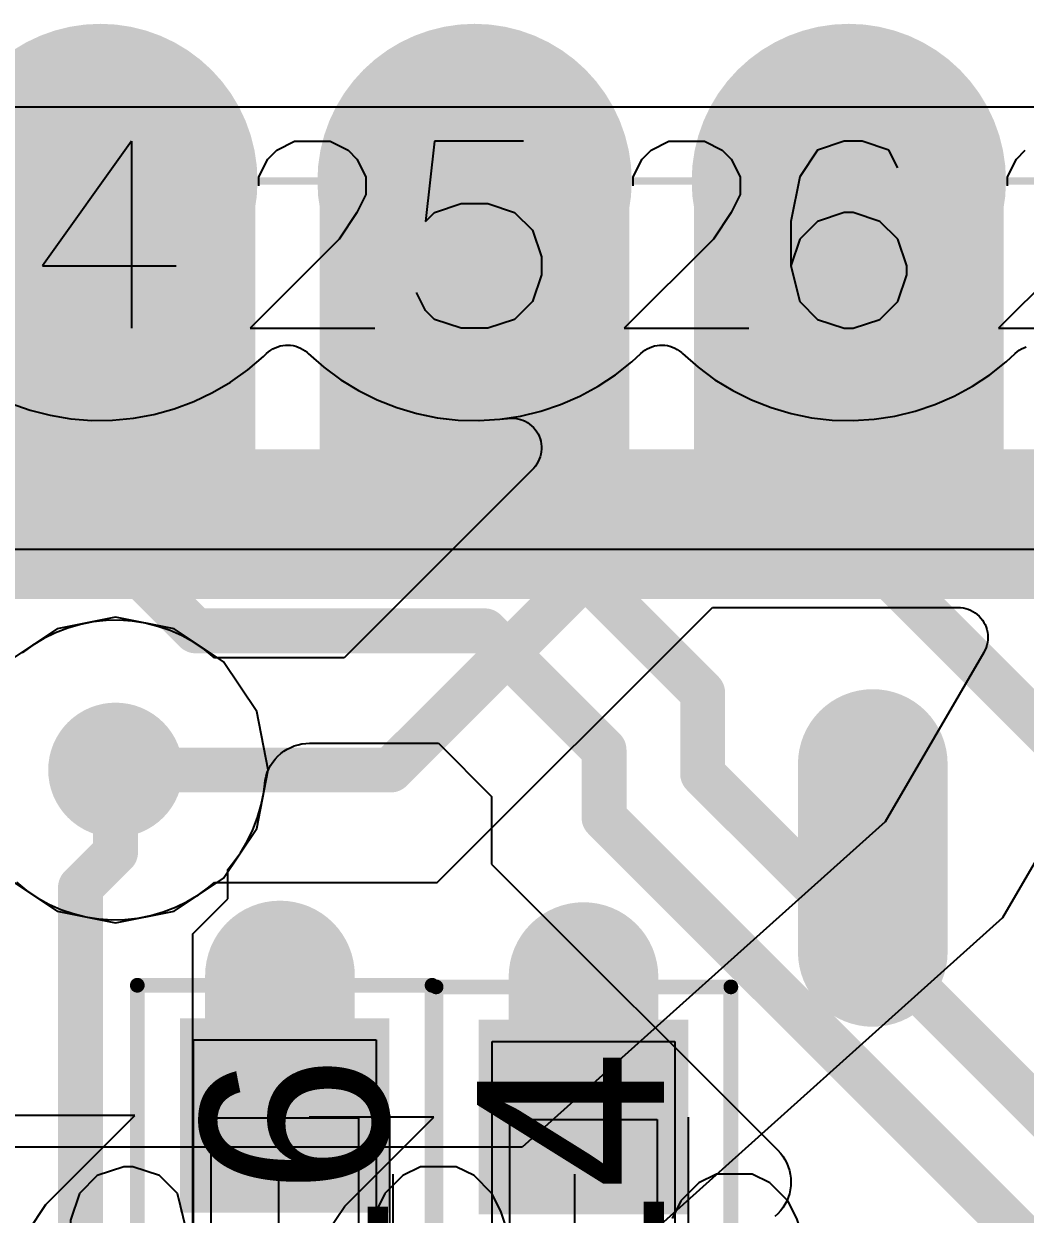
# Model space of a CAD drawing. Header units: millimetres. Extents: x 0 to 559, y 0 to 433.
# Drawn here: x 91.815 to 95.213, y 101.212 to 105.252 of the extents above; entities that cross this region are included whole.
import ezdxf

# ---------------------------------------------------------------- set-up
doc = ezdxf.new("R2010")
doc.units = ezdxf.units.MM
for name, color, linetype in [('BottomLayer', 5, 'Continuous'), ('BottomPaste', 16, 'Continuous'), ('BottomSolder', 6, 'Continuous'), ('KeepOutLayer', 6, 'Continuous'), ('Mechanical10', 56, 'Continuous'), ('Mechanical11', 56, 'Continuous'), ('Mechanical12', 56, 'Continuous'), ('Mechanical9', 56, 'Continuous'), ('MidLayer1', 16, 'Continuous'), ('MidLayer2', 76, 'Continuous'), ('MultiLayer', 9, 'Continuous'), ('TopLayer', 1, 'Continuous'), ('TopOverlay', 2, 'Continuous'), ('TopPaste', 8, 'Continuous'), ('TopSolder', 216, 'Continuous'), ('ViaHoleLayer', 16, 'Continuous')]:
    doc.layers.add(name, color=color, linetype=linetype)

# ---------------------------------------------------------------- blocks, each defined once
blk = doc.blocks.new('11X1MM_BOT_PAD_19_TO_29_SMD_101')
at = {"layer": 'BottomLayer'}
for points in [[(-3.31, 0.5), (-4.31, 0.5), (-3.31, -0.5), (-4.31, -0.5)], [(-2.04, 0.5), (-3.04, 0.5), (-2.04, -0.5), (-3.04, -0.5)], [(-0.77, 0.5), (-1.77, 0.5), (-0.77, -0.5), (-1.77, -0.5)]]:
    blk.add_solid(points, dxfattribs=at)
at = {"layer": 'BottomPaste'}
for points in [[(-3.31, 0.5), (-4.31, 0.5), (-3.31, -0.5), (-4.31, -0.5)], [(-2.04, 0.5), (-3.04, 0.5), (-2.04, -0.5), (-3.04, -0.5)], [(-0.77, 0.5), (-1.77, 0.5), (-0.77, -0.5), (-1.77, -0.5)]]:
    blk.add_solid(points, dxfattribs=at)
at = {"layer": 'BottomSolder'}
for points in [[(-3.2846, 0.5254), (-4.3354, 0.5254), (-3.2846, -0.5254), (-4.3354, -0.5254)], [(-2.0146, 0.5254), (-3.0654, 0.5254), (-2.0146, -0.5254), (-3.0654, -0.5254)], [(-0.7446, 0.5254), (-1.7954, 0.5254), (-0.7446, -0.5254), (-1.7954, -0.5254)]]:
    blk.add_solid(points, dxfattribs=at)
at = {"layer": 'Mechanical12'}
for p, q in [((7.1001, 0.7501), (-7.1001, 0.7501)), ((-7.1001, -0.7501), (7.1001, -0.7501))]:
    blk.add_line(p, q, dxfattribs=at)
at = {"layer": 'Mechanical9'}
for p, q in [((-4.318, 0), (-4.7412, 0)), ((-4.6203, -0.3023), (-4.318, 0)), ((-3.825, 0), (-3.9156, -0.0302)), ((-3.7947, 0), (-3.825, 0)), ((-3.704, -0.0302), (-3.7947, 0)), ((-3.048, 0), (-3.4712, 0)), ((-3.3503, -0.3023), (-3.048, 0)), ((-2.6759, -0.0302), (-2.5852, 0)), ((-2.5852, 0), (-2.4945, 0)), ((-2.4945, 0), (-2.4038, -0.0302)), ((-1.778, 0), (-2.2012, 0)), ((-2.0803, -0.3023), (-1.778, 0)), ((-1.3756, -0.6349), (-1.3756, 0)), ((-3.9156, -0.0302), (-3.9761, -0.0907)), ((-3.6436, -0.0907), (-3.704, -0.0302)), ((-2.7363, -0.0907), (-2.6759, -0.0302)), ((-2.4038, -0.0302), (-2.3736, -0.0605)), ((-2.3736, -0.0605), (-2.3433, -0.1209)), ((-3.9761, -0.0907), (-4.0063, -0.1814)), ((-3.6133, -0.2116), (-3.6436, -0.0907)), ((-2.7666, -0.1814), (-2.7363, -0.0907)), ((-4.0063, -0.1814), (-4.0063, -0.2116)), ((-2.7666, -0.2419), (-2.7666, -0.1814)), ((-4.0063, -0.2116), (-3.9761, -0.3023)), ((-3.6436, -0.3023), (-3.6133, -0.2116)), ((-3.6133, -0.3628), (-3.6133, -0.2116)), ((-2.7363, -0.3325), (-2.7666, -0.2419)), ((-1.0733, -0.2116), (-1.5268, -0.2116)), ((-1.3756, -0.6349), (-1.0733, -0.2116)), ((-3.9761, -0.3023), (-3.9156, -0.3628)), ((-3.704, -0.3628), (-3.6436, -0.3023)), ((-3.4108, -0.393), (-3.3503, -0.3023)), ((-2.1408, -0.393), (-2.0803, -0.3023)), ((-3.9156, -0.3628), (-3.825, -0.393)), ((-3.7947, -0.393), (-3.704, -0.3628)), ((-3.6436, -0.5139), (-3.6133, -0.3628)), ((-2.6759, -0.393), (-2.7363, -0.3325)), ((-2.4038, -0.6349), (-2.3736, -0.3628)), ((-2.3736, -0.3628), (-2.4038, -0.393)), ((-3.825, -0.393), (-3.7947, -0.393)), ((-3.441, -0.4535), (-3.4108, -0.393)), ((-2.5852, -0.4232), (-2.6759, -0.393)), ((-2.4038, -0.393), (-2.4945, -0.4232)), ((-2.171, -0.4535), (-2.1408, -0.393)), ((-2.4945, -0.4232), (-2.5852, -0.4232)), ((-4.3482, -0.4837), (-4.3482, -0.5139)), ((-3.441, -0.5139), (-3.441, -0.4535)), ((-3.0782, -0.4837), (-3.0782, -0.5139)), ((-2.171, -0.5139), (-2.171, -0.4535)), ((-1.8082, -0.4837), (-1.8082, -0.5139)), ((-4.3482, -0.5139), (-4.3785, -0.5744)), ((-3.704, -0.6046), (-3.6436, -0.5139)), ((-3.4108, -0.5744), (-3.441, -0.5139)), ((-3.0782, -0.5139), (-3.1085, -0.5744)), ((-2.1408, -0.5744), (-2.171, -0.5139)), ((-1.8082, -0.5139), (-1.8385, -0.5744)), ((-3.9761, -0.5442), (-3.9459, -0.6046)), ((-4.3785, -0.5744), (-4.4087, -0.6046)), ((-3.9459, -0.6046), (-3.8552, -0.6349)), ((-3.7947, -0.6349), (-3.704, -0.6046)), ((-3.3805, -0.6046), (-3.4108, -0.5744)), ((-3.3201, -0.6349), (-3.3805, -0.6046)), ((-3.1387, -0.6046), (-3.1992, -0.6349)), ((-3.1085, -0.5744), (-3.1387, -0.6046)), ((-2.1105, -0.6046), (-2.1408, -0.5744)), ((-2.0501, -0.6349), (-2.1105, -0.6046)), ((-1.8687, -0.6046), (-1.9292, -0.6349)), ((-1.8385, -0.5744), (-1.8687, -0.6046)), ((-3.8552, -0.6349), (-3.7947, -0.6349)), ((-3.1992, -0.6349), (-3.3201, -0.6349)), ((-2.7061, -0.6349), (-2.4038, -0.6349)), ((-1.9292, -0.6349), (-2.0501, -0.6349))]:
    blk.add_line(p, q, dxfattribs=at)
blk = doc.blocks.new('C_0402_114')
at = {"layer": 'Mechanical10', "const_width": 0.05}
for points in [[(-0.95, -0.5001), (-0.95, 0.5001)], [(0.95, 0.5001), (-0.95, 0.5001)], [(0.95, -0.5001), (0.95, 0.5001)], [(0.95, -0.5001), (-0.95, -0.5001)]]:
    blk.add_lwpolyline(points, dxfattribs=at)
at = {"layer": 'Mechanical10', "const_width": 0.025}
for points in [[(-0.9625, 0.5001, 1), (-0.9375, 0.5001, 1)], [(-0.9625, 0.5001, 1), (-0.9375, 0.5001, 1)], [(0.9375, 0.5001, 1), (0.9625, 0.5001, 1)], [(0.9375, 0.5001, 1), (0.9625, 0.5001, 1)], [(-0.9625, -0.5001, 1), (-0.9375, -0.5001, 1)], [(-0.9625, -0.5001, 1), (-0.9375, -0.5001, 1)], [(0.9375, -0.5001, 1), (0.9625, -0.5001, 1)], [(0.9375, -0.5001, 1), (0.9625, -0.5001, 1)]]:
    blk.add_lwpolyline(points, format="xyb", close=True, dxfattribs=at)
at = {"layer": 'Mechanical11'}
for p, q in [((-0.765, -0.3099), (-0.765, 0.3099)), ((-0.765, 0.3099), (-0.1151, 0.3099)), ((-0.1151, 0.3099), (0.1151, 0.3099)), ((0.1151, 0.3099), (0.765, 0.3099)), ((0.765, 0.3099), (0.765, -0.3099)), ((-0.765, -0.3099), (-0.765, -0.3099)), ((-0.1151, -0.3099), (-0.765, -0.3099)), ((0.1151, -0.3099), (-0.1151, -0.3099)), ((0.765, -0.3099), (0.1151, -0.3099))]:
    blk.add_line(p, q, dxfattribs=at)
at = {"layer": 'Mechanical12'}
for p, q in [((-0.5001, -0.2499), (-0.5001, 0.2499)), ((-0.5001, 0.2499), (0.5001, 0.2499)), ((0.5001, 0.2499), (0.5001, -0.2499)), ((-0.5001, -0.2499), (-0.5001, -0.2499)), ((0.5001, -0.2499), (-0.5001, -0.2499))]:
    blk.add_line(p, q, dxfattribs=at)
at = {"layer": 'Mechanical9'}
for p, q in [((0.0059, 0.508), (0.0362, 0.4475)), ((0.0362, 0.4475), (0.1269, 0.3568)), ((0.1269, 0.3568), (-0.508, 0.3568)), ((-0.2057, -0.8103), (-0.508, -0.508)), ((-0.508, -0.508), (-0.508, -0.9312)), ((-0.0243, -0.5382), (0.0059, -0.5382)), ((0.0059, -0.5382), (0.0664, -0.5685)), ((0.0664, -0.5685), (0.0966, -0.5987)), ((0.0966, -0.5987), (0.1269, -0.6592)), ((0.1269, -0.6592), (0.1269, -0.7801)), ((0.1269, -0.7801), (0.0966, -0.8405)), ((-0.115, -0.8708), (-0.2057, -0.8103)), ((0.0966, -0.8405), (0.0664, -0.8708)), ((-0.0545, -0.901), (-0.115, -0.8708)), ((0.0664, -0.8708), (0.0059, -0.901)), ((0.0059, -0.901), (-0.0545, -0.901))]:
    blk.add_line(p, q, dxfattribs=at)
at = {"layer": 'TopLayer'}
for points in [[(-0.2032, -0.3302), (-0.2032, 0.3302), (-0.8128, -0.3302), (-0.8128, 0.3302)], [(0.8128, -0.3302), (0.8128, 0.3302), (0.2032, -0.3302), (0.2032, 0.3302)]]:
    blk.add_solid(points, dxfattribs=at)
at = {"layer": 'TopOverlay'}
for p, q in [((-0.1831, 0.7333), (-0.2436, 0.7031)), ((-0.0924, 0.7635), (-0.1831, 0.7333)), ((0.0587, 0.7635), (-0.0924, 0.7635)), ((0.1494, 0.7333), (0.0587, 0.7635)), ((0.2099, 0.7031), (0.1494, 0.7333)), ((-0.2436, 0.7031), (-0.304, 0.6426)), ((0.2704, 0.6426), (0.2099, 0.7031)), ((-0.304, 0.6426), (-0.3343, 0.5821)), ((0.3006, 0.5821), (0.2704, 0.6426)), ((-0.3343, 0.5821), (-0.3343, 0.4612)), ((0.3006, 0.4612), (0.3006, 0.5821)), ((-0.3343, 0.4612), (-0.304, 0.4007)), ((0.2704, 0.4007), (0.3006, 0.4612)), ((-0.304, 0.4007), (-0.2436, 0.3403)), ((0.2099, 0.3403), (0.2704, 0.4007)), ((-0.2436, 0.3403), (-0.1831, 0.3101)), ((0.1494, 0.3101), (0.2099, 0.3403)), ((0.1797, 0.1317), (0.2099, 0.0712)), ((0.2099, 0.0712), (0.3006, -0.0195)), ((0.3006, -0.0195), (-0.3343, -0.0195)), ((-0.1226, -0.3339), (-0.2436, -0.3641)), ((0.0285, -0.3339), (-0.1226, -0.3339)), ((-0.0319, -0.3641), (-0.1226, -0.3339)), ((0.1797, -0.3641), (0.0285, -0.3339)), ((-0.2436, -0.3641), (-0.304, -0.4246)), ((0.0285, -0.4246), (-0.0319, -0.3641)), ((0.2704, -0.4246), (0.1797, -0.3641)), ((-0.304, -0.4246), (-0.3343, -0.5153)), ((0.0587, -0.5153), (0.0285, -0.4246)), ((0.3006, -0.5153), (0.2704, -0.4246)), ((-0.3343, -0.5153), (-0.3343, -0.5455)), ((0.0587, -0.5455), (0.0587, -0.5153)), ((0.3006, -0.5757), (0.3006, -0.5153)), ((-0.3343, -0.5455), (-0.304, -0.6362)), ((0.0285, -0.6362), (0.0587, -0.5455)), ((0.2704, -0.6664), (0.3006, -0.5757)), ((-0.304, -0.6362), (-0.2436, -0.6967)), ((-0.0319, -0.6967), (0.0285, -0.6362)), ((0.2099, -0.6967), (0.2704, -0.6664)), ((-0.2436, -0.6967), (-0.1529, -0.7269)), ((-0.1529, -0.7269), (-0.1226, -0.7269)), ((-0.1226, -0.7269), (-0.0319, -0.6967))]:
    blk.add_line(p, q, dxfattribs=at)
at = {"layer": 'TopPaste'}
for points in [[(-0.2032, -0.3302), (-0.2032, 0.3302), (-0.8128, -0.3302), (-0.8128, 0.3302)], [(0.8128, -0.3302), (0.8128, 0.3302), (0.2032, -0.3302), (0.2032, 0.3302)]]:
    blk.add_solid(points, dxfattribs=at)
at = {"layer": 'TopSolder'}
for points in [[(-0.1778, -0.3556), (-0.1778, 0.3556), (-0.8382, -0.3556), (-0.8382, 0.3556)], [(0.8382, -0.3556), (0.8382, 0.3556), (0.1778, -0.3556), (0.1778, 0.3556)]]:
    blk.add_solid(points, dxfattribs=at)
blk = doc.blocks.new('C_0402_123')
at = {"layer": 'Mechanical10', "const_width": 0.05}
for points in [[(-0.95, -0.5001), (-0.95, 0.5001)], [(0.95, 0.5001), (-0.95, 0.5001)], [(0.95, -0.5001), (0.95, 0.5001)], [(0.95, -0.5001), (-0.95, -0.5001)]]:
    blk.add_lwpolyline(points, dxfattribs=at)
at = {"layer": 'Mechanical10', "const_width": 0.025}
for points in [[(-0.9625, 0.5001, 1), (-0.9375, 0.5001, 1)], [(-0.9625, 0.5001, 1), (-0.9375, 0.5001, 1)], [(0.9375, 0.5001, 1), (0.9625, 0.5001, 1)], [(0.9375, 0.5001, 1), (0.9625, 0.5001, 1)], [(-0.9625, -0.5001, 1), (-0.9375, -0.5001, 1)], [(-0.9625, -0.5001, 1), (-0.9375, -0.5001, 1)], [(0.9375, -0.5001, 1), (0.9625, -0.5001, 1)], [(0.9375, -0.5001, 1), (0.9625, -0.5001, 1)]]:
    blk.add_lwpolyline(points, format="xyb", close=True, dxfattribs=at)
at = {"layer": 'Mechanical11'}
for p, q in [((-0.765, -0.3099), (-0.765, 0.3099)), ((-0.765, 0.3099), (-0.1151, 0.3099)), ((-0.1151, 0.3099), (0.1151, 0.3099)), ((0.1151, 0.3099), (0.765, 0.3099)), ((0.765, 0.3099), (0.765, -0.3099)), ((-0.765, -0.3099), (-0.765, -0.3099)), ((-0.1151, -0.3099), (-0.765, -0.3099)), ((0.1151, -0.3099), (-0.1151, -0.3099)), ((0.765, -0.3099), (0.1151, -0.3099))]:
    blk.add_line(p, q, dxfattribs=at)
at = {"layer": 'Mechanical12'}
for p, q in [((-0.5001, -0.2499), (-0.5001, 0.2499)), ((-0.5001, 0.2499), (0.5001, 0.2499)), ((0.5001, 0.2499), (0.5001, -0.2499)), ((-0.5001, -0.2499), (-0.5001, -0.2499)), ((0.5001, -0.2499), (-0.5001, -0.2499))]:
    blk.add_line(p, q, dxfattribs=at)
at = {"layer": 'Mechanical9'}
for p, q in [((0.0059, 0.508), (0.0362, 0.4475)), ((0.0362, 0.4475), (0.1269, 0.3568)), ((0.1269, 0.3568), (-0.508, 0.3568)), ((-0.2057, -0.8103), (-0.508, -0.508)), ((-0.508, -0.508), (-0.508, -0.9312)), ((-0.0243, -0.5382), (0.0059, -0.5382)), ((0.0059, -0.5382), (0.0664, -0.5685)), ((0.0664, -0.5685), (0.0966, -0.5987)), ((0.0966, -0.5987), (0.1269, -0.6592)), ((0.1269, -0.6592), (0.1269, -0.7801)), ((0.1269, -0.7801), (0.0966, -0.8405)), ((-0.115, -0.8708), (-0.2057, -0.8103)), ((0.0966, -0.8405), (0.0664, -0.8708)), ((-0.0545, -0.901), (-0.115, -0.8708)), ((0.0664, -0.8708), (0.0059, -0.901)), ((0.0059, -0.901), (-0.0545, -0.901))]:
    blk.add_line(p, q, dxfattribs=at)
at = {"layer": 'TopLayer'}
for points in [[(-0.2032, -0.3302), (-0.2032, 0.3302), (-0.8128, -0.3302), (-0.8128, 0.3302)], [(0.8128, -0.3302), (0.8128, 0.3302), (0.2032, -0.3302), (0.2032, 0.3302)]]:
    blk.add_solid(points, dxfattribs=at)
at = {"layer": 'TopOverlay'}
for p, q in [((-0.0729, 0.7539), (-0.1635, 0.7236)), ((0.0783, 0.7539), (-0.0729, 0.7539)), ((0.169, 0.7236), (0.0783, 0.7539)), ((-0.224, 0.6934), (-0.2845, 0.6329)), ((-0.1635, 0.7236), (-0.224, 0.6934)), ((0.2295, 0.6934), (0.169, 0.7236)), ((0.2899, 0.6329), (0.2295, 0.6934)), ((-0.2845, 0.6329), (-0.3147, 0.5725)), ((0.3202, 0.5725), (0.2899, 0.6329)), ((-0.3147, 0.5725), (-0.3147, 0.4516)), ((0.3202, 0.4516), (0.3202, 0.5725)), ((-0.3147, 0.4516), (-0.2845, 0.3911)), ((0.2899, 0.3911), (0.3202, 0.4516)), ((-0.2845, 0.3911), (-0.224, 0.3306)), ((0.2295, 0.3306), (0.2899, 0.3911)), ((-0.224, 0.3306), (-0.1635, 0.3004)), ((0.169, 0.3004), (0.2295, 0.3306)), ((0.1992, 0.122), (0.2295, 0.0616)), ((0.2295, 0.0616), (0.3202, -0.0291)), ((0.3202, -0.0291), (-0.3147, -0.0291)), ((0.3202, -0.6459), (-0.1031, -0.3435)), ((-0.1031, -0.3435), (-0.1031, -0.797)), ((0.3202, -0.6459), (-0.3147, -0.6459))]:
    blk.add_line(p, q, dxfattribs=at)
at = {"layer": 'TopPaste'}
for points in [[(-0.2032, -0.3302), (-0.2032, 0.3302), (-0.8128, -0.3302), (-0.8128, 0.3302)], [(0.8128, -0.3302), (0.8128, 0.3302), (0.2032, -0.3302), (0.2032, 0.3302)]]:
    blk.add_solid(points, dxfattribs=at)
at = {"layer": 'TopSolder'}
for points in [[(-0.1778, -0.3556), (-0.1778, 0.3556), (-0.8382, -0.3556), (-0.8382, 0.3556)], [(0.8382, -0.3556), (0.8382, 0.3556), (0.1778, -0.3556), (0.1778, 0.3556)]]:
    blk.add_solid(points, dxfattribs=at)

msp = doc.modelspace()

# ---------------------------------------------------------------- linework, layer by layer
at = {"layer": 'BottomLayer'}
for p, q in [((92.6978, 102.783), (92.7091, 102.7901)), ((92.7091, 102.7901), (92.7209, 102.7962)), ((92.7209, 102.7962), (92.7332, 102.8012)), ((92.7332, 102.8012), (92.7459, 102.8051)), ((92.7459, 102.8051), (92.7589, 102.8079)), ((92.7589, 102.8079), (92.7721, 102.8096)), ((92.7721, 102.8096), (92.7847, 102.8101)), ((92.7847, 102.8101), (93.2221, 102.8101)), ((93.2221, 102.8101), (93.4029, 102.6292)), ((92.6529, 102.7347), (92.6601, 102.7458)), ((92.6601, 102.7458), (92.6683, 102.7563)), ((92.6683, 102.7563), (92.6773, 102.7661)), ((92.6773, 102.7661), (92.6872, 102.775)), ((92.6872, 102.775), (92.6978, 102.783)), ((92.6375, 102.698), (92.6415, 102.7107)), ((92.6415, 102.7107), (92.6467, 102.7229)), ((92.6467, 102.7229), (92.6529, 102.7347)), ((92.6295, 102.6443), (92.6328, 102.6719)), ((92.6327, 102.6719), (92.6345, 102.6851)), ((92.6328, 102.6719), (92.6327, 102.6719)), ((92.6345, 102.6851), (92.6375, 102.698)), ((92.621, 102.6008), (92.6295, 102.6443)), ((93.4029, 102.6292), (93.4029, 102.3996)), ((92.6088, 102.5581), (92.621, 102.6008)), ((92.5929, 102.5167), (92.6088, 102.5581)), ((92.5735, 102.4768), (92.5929, 102.5167)), ((92.5506, 102.4388), (92.5735, 102.4768)), ((92.5246, 102.4029), (92.5506, 102.4388)), ((92.5078, 102.3821), (92.5246, 102.4029)), ((92.5078, 102.282), (92.5078, 102.3821)), ((93.4029, 102.3996), (94.374, 101.4286)), ((92.3889, 102.1631), (92.5078, 102.282)), ((92.3889, 100.2802), (92.3889, 102.1631)), ((94.374, 101.4286), (94.374, 101.4286)), ((94.374, 101.4286), (94.383, 101.4188)), ((94.383, 101.4188), (94.3911, 101.4083)), ((94.3911, 101.4083), (94.3982, 101.3971)), ((94.3982, 101.3971), (94.4044, 101.3853)), ((94.4044, 101.3853), (94.4095, 101.373)), ((94.4095, 101.373), (94.4135, 101.3603)), ((94.4135, 101.3603), (94.4163, 101.3473)), ((94.4163, 101.3473), (94.4181, 101.3341)), ((94.4181, 101.3341), (94.4187, 101.3209)), ((94.4163, 101.2944), (94.4135, 101.2814)), ((94.4181, 101.3076), (94.4163, 101.2944)), ((94.4187, 101.3209), (94.4181, 101.3076)), ((94.4044, 101.2564), (94.3982, 101.2447)), ((94.4095, 101.2687), (94.4044, 101.2564)), ((94.4135, 101.2814), (94.4095, 101.2687)), ((94.374, 101.2131), (94.3642, 101.2041)), ((94.383, 101.2229), (94.374, 101.2131)), ((94.3911, 101.2334), (94.383, 101.2229)), ((94.3982, 101.2447), (94.3911, 101.2334))]:
    msp.add_line(p, q, dxfattribs=at)
for points, const_width in [([(91.821, 104.7186, 1), (92.329, 104.7186, 1)], 0.508), ([(93.091, 104.7186, 1), (93.599, 104.7186, 1)], 0.508), ([(94.361, 104.7186, 1), (94.869, 104.7186, 1)], 0.508), ([(92.0369, 104.7186, 1), (92.1131, 104.7186, 1)], 0.0762), ([(92.0369, 104.2187, 1), (92.1131, 104.2187, 1)], 0.0762), ([(92.0369, 104.2187, 1), (92.1131, 104.2187, 1)], 0.0762), ([(93.3069, 104.2187, 1), (93.3831, 104.2187, 1)], 0.0762), ([(93.3069, 104.2106, 1), (93.3831, 104.2106, 1)], 0.0762), ([(93.3069, 104.2106, 1), (93.3831, 104.2106, 1)], 0.0762), ([(94.5769, 104.2187, 1), (94.6531, 104.2187, 1)], 0.0762), ([(93.5553, 103.9622, 1), (93.6315, 103.9622, 1)], 0.0762), ([(93.5553, 103.9622, 1), (93.6315, 103.9622, 1)], 0.0762), ([(92.0369, 103.5154, 1), (92.1131, 103.5154, 1)], 0.0762), ([(92.0369, 103.5154, 1), (92.1131, 103.5154, 1)], 0.0762), ([(94.5769, 103.5154, 1), (94.6531, 103.5154, 1)], 0.0762), ([(94.5769, 103.5154, 1), (94.6531, 103.5154, 1)], 0.0762), ([(93.5553, 103.5073, 1), (93.6315, 103.5073, 1)], 0.0762), ([(93.5553, 103.5073, 1), (93.6315, 103.5073, 1)], 0.0762), ([(92.3607, 103.1916, 1), (92.4369, 103.1916, 1)], 0.0762), ([(92.3607, 103.1916, 1), (92.4369, 103.1916, 1)], 0.0762), ([(93.342, 103.1916, 1), (93.4182, 103.1916, 1)], 0.0762), ([(93.342, 103.1916, 1), (93.4182, 103.1916, 1)], 0.0762), ([(94.0808, 102.9818, 1), (94.157, 102.9818, 1)], 0.0762), ([(94.0808, 102.9818, 1), (94.157, 102.9818, 1)], 0.0762), ([(92.025, 102.7194, 1), (92.2282, 102.7194, 1)], 0.2032), ([(94.5947, 102.7397, 1), (94.7979, 102.7397, 1)], 0.2032), ([(93.7463, 102.7872, 1), (93.8225, 102.7872, 1)], 0.0762), ([(93.7463, 102.7872, 1), (93.8225, 102.7872, 1)], 0.0762), ([(92.0885, 102.7194, 1), (92.1647, 102.7194, 1)], 0.0762), ([(94.0808, 102.7062, 1), (94.157, 102.7062, 1)], 0.0762), ([(94.0808, 102.7062, 1), (94.157, 102.7062, 1)], 0.0762), ([(93.7463, 102.5576, 1), (93.8225, 102.5576, 1)], 0.0762), ([(93.7463, 102.5576, 1), (93.8225, 102.5576, 1)], 0.0762), ([(92.0885, 102.44, 1), (92.1647, 102.44, 1)], 0.0762), ([(92.0885, 102.44, 1), (92.1647, 102.44, 1)], 0.0762), ([(91.9696, 102.3211, 1), (92.0458, 102.3211, 1)], 0.0762), ([(91.9696, 102.3211, 1), (92.0458, 102.3211, 1)], 0.0762), ([(92.583, 102.0219, 1), (92.7862, 102.0219, 1)], 0.2032), ([(93.613, 102.0166, 1), (93.8162, 102.0166, 1)], 0.2032)]:
    msp.add_lwpolyline(points, format="xyb", close=True, dxfattribs=dict(at, const_width=const_width))
at = {"layer": 'BottomLayer', "const_width": 0.1524}
for points in [[(92.075, 104.2187), (92.075, 104.7186)], [(92.075, 103.5154), (92.075, 104.2187)], [(93.345, 104.2106), (93.345, 104.2187)], [(93.345, 104.2106), (93.5934, 103.9622)], [(94.615, 103.5154), (94.615, 104.2187)], [(93.5934, 103.5073), (93.5934, 103.9622)], [(92.075, 103.5154), (92.3988, 103.1916)], [(94.615, 103.5154), (95.298, 102.8324)], [(93.5934, 103.5073), (94.1189, 102.9818)], [(92.3988, 103.1916), (93.3801, 103.1916)], [(93.3801, 103.1916), (93.7844, 102.7872)], [(94.1189, 102.7062), (94.1189, 102.9818)], [(93.7844, 102.5576), (93.7844, 102.7872)], [(92.1266, 102.44), (92.1266, 102.7194)], [(94.1189, 102.7062), (95.6056, 101.2195)], [(93.7844, 102.5576), (95.3008, 101.0412)], [(92.0077, 102.3211), (92.1266, 102.44)], [(92.0077, 99.9439), (92.0077, 102.3211)]]:
    msp.add_lwpolyline(points, dxfattribs=at)
at = {"layer": 'BottomSolder'}
for points, const_width in [([(91.8083, 104.7186, 1), (92.3417, 104.7186, 1)], 0.5334), ([(93.0783, 104.7186, 1), (93.6117, 104.7186, 1)], 0.5334), ([(94.3483, 104.7186, 1), (94.8817, 104.7186, 1)], 0.5334), ([(92.0123, 102.7194, 1), (92.2409, 102.7194, 1)], 0.2286), ([(94.582, 102.7397, 1), (94.8106, 102.7397, 1)], 0.2286), ([(92.5703, 102.0219, 1), (92.7989, 102.0219, 1)], 0.2286), ([(93.6003, 102.0166, 1), (93.8289, 102.0166, 1)], 0.2286)]:
    msp.add_lwpolyline(points, format="xyb", close=True, dxfattribs=dict(at, const_width=const_width))
at = {"layer": 'KeepOutLayer', "const_width": 0.0254}
msp.add_lwpolyline([(76.821, 104.7186), (99.2604, 104.7186)], dxfattribs=at)
at = {"layer": 'MidLayer1'}
for p, q in [((92.6769, 104.1561), (92.6854, 104.1586)), ((92.6854, 104.1586), (92.6941, 104.1603)), ((92.6941, 104.1603), (92.7029, 104.1613)), ((92.7029, 104.1613), (92.7118, 104.1616)), ((92.7118, 104.1616), (92.7206, 104.161)), ((92.7206, 104.161), (92.7294, 104.1597)), ((92.7294, 104.1597), (92.738, 104.1576)), ((92.738, 104.1576), (92.7464, 104.1548)), ((93.9469, 104.1561), (93.9554, 104.1586)), ((93.9554, 104.1586), (93.9641, 104.1603)), ((93.9641, 104.1603), (93.9729, 104.1613)), ((93.9729, 104.1613), (93.9818, 104.1616)), ((93.9818, 104.1616), (93.9906, 104.161)), ((93.9906, 104.161), (93.9994, 104.1597)), ((93.9994, 104.1597), (94.008, 104.1576)), ((94.008, 104.1576), (94.0164, 104.1548)), ((92.575, 104.0771), (92.629, 104.1232)), ((92.629, 104.1232), (92.6394, 104.1331)), ((92.6394, 104.1331), (92.6461, 104.139)), ((92.6394, 104.1331), (92.6394, 104.1331)), ((92.6461, 104.139), (92.6532, 104.1442)), ((92.6532, 104.1442), (92.6608, 104.1489)), ((92.6608, 104.1489), (92.6687, 104.1528)), ((92.6687, 104.1528), (92.6769, 104.1561)), ((92.7464, 104.1548), (92.7546, 104.1513)), ((92.7546, 104.1513), (92.7623, 104.1471)), ((92.7623, 104.1471), (92.7697, 104.1422)), ((92.7697, 104.1422), (92.7767, 104.1367)), ((92.7767, 104.1367), (92.7806, 104.1331)), ((92.7806, 104.1331), (92.7805, 104.1331)), ((92.7805, 104.1331), (92.8337, 104.0861)), ((93.8791, 104.1053), (93.9094, 104.1331)), ((93.9094, 104.1331), (93.9161, 104.139)), ((93.9094, 104.1331), (93.9094, 104.1331)), ((93.9161, 104.139), (93.9232, 104.1442)), ((93.9232, 104.1442), (93.9308, 104.1489)), ((93.9308, 104.1489), (93.9387, 104.1528)), ((93.9387, 104.1528), (93.9469, 104.1561)), ((94.0164, 104.1548), (94.0246, 104.1513)), ((94.0246, 104.1513), (94.0323, 104.1471)), ((94.0323, 104.1471), (94.0397, 104.1422)), ((94.0397, 104.1422), (94.0467, 104.1367)), ((94.0467, 104.1367), (94.0506, 104.1331)), ((94.0506, 104.1331), (94.0505, 104.1331)), ((94.0505, 104.1331), (94.1037, 104.0861)), ((95.1491, 104.1053), (95.1794, 104.1331)), ((95.1794, 104.1331), (95.1861, 104.139)), ((95.1794, 104.1331), (95.1794, 104.1331)), ((95.1861, 104.139), (95.1932, 104.1442)), ((95.1932, 104.1442), (95.2008, 104.1489)), ((95.2008, 104.1489), (95.2087, 104.1528)), ((95.2087, 104.1528), (95.2169, 104.1561)), ((92.5172, 104.036), (92.575, 104.0771)), ((92.8337, 104.0861), (92.8908, 104.0439)), ((93.8236, 104.0611), (93.8791, 104.1053)), ((94.1037, 104.0861), (94.1608, 104.0439)), ((95.0936, 104.0611), (95.1491, 104.1053)), ((92.456, 104.0001), (92.5172, 104.036)), ((92.8908, 104.0439), (92.9513, 104.0069)), ((93.7645, 104.0218), (93.8236, 104.0611)), ((94.1608, 104.0439), (94.2213, 104.0069)), ((95.0345, 104.0218), (95.0936, 104.0611)), ((92.3919, 103.9696), (92.456, 104.0001)), ((92.9513, 104.0069), (93.0149, 103.9753)), ((93.7022, 103.9879), (93.7645, 104.0218)), ((94.2213, 104.0069), (94.2849, 103.9753)), ((94.9722, 103.9879), (95.0345, 104.0218)), ((91.7695, 103.9649), (91.8363, 103.9411)), ((92.3254, 103.9448), (92.3919, 103.9696)), ((93.0149, 103.9753), (93.0809, 103.9494)), ((93.5699, 103.937), (93.6371, 103.9596)), ((93.6371, 103.9596), (93.7022, 103.9879)), ((94.2849, 103.9753), (94.3509, 103.9494)), ((94.8399, 103.937), (94.9071, 103.9596)), ((94.9071, 103.9596), (94.9722, 103.9879)), ((91.8363, 103.9411), (91.905, 103.9233)), ((91.905, 103.9233), (91.9749, 103.9115)), ((92.1873, 103.9131), (92.257, 103.9259)), ((92.257, 103.9259), (92.3254, 103.9448)), ((93.0809, 103.9494), (93.1489, 103.9293)), ((93.1489, 103.9293), (93.2185, 103.9152)), ((93.2185, 103.9152), (93.289, 103.9072)), ((93.4307, 103.9098), (93.5009, 103.9204)), ((93.5009, 103.9204), (93.5699, 103.937)), ((94.3509, 103.9494), (94.4189, 103.9293)), ((94.4189, 103.9293), (94.4885, 103.9152)), ((94.4885, 103.9152), (94.559, 103.9072)), ((94.7007, 103.9098), (94.7709, 103.9204)), ((94.7709, 103.9204), (94.8399, 103.937)), ((91.9749, 103.9115), (92.0457, 103.9058)), ((92.0457, 103.9058), (92.1166, 103.9064)), ((92.1166, 103.9064), (92.1873, 103.9131)), ((93.289, 103.9072), (93.3599, 103.9054)), ((93.3599, 103.9054), (93.4307, 103.9098)), ((94.559, 103.9072), (94.6299, 103.9054)), ((94.6299, 103.9054), (94.7007, 103.9098)), ((92.1266, 103.2378), (91.9282, 103.1984)), ((92.1266, 103.2378), (91.9282, 103.1984)), ((92.325, 103.1984), (92.1266, 103.2378)), ((92.325, 103.1984), (92.1266, 103.2378)), ((91.9282, 103.1984), (91.7599, 103.086)), ((91.9282, 103.1984), (91.7599, 103.086)), ((92.4932, 103.086), (92.325, 103.1984)), ((92.4932, 103.086), (92.325, 103.1984)), ((92.6056, 102.9178), (92.4932, 103.086)), ((92.6056, 102.9178), (92.4932, 103.086)), ((92.645, 102.7194), (92.6056, 102.9178)), ((92.645, 102.7194), (92.6056, 102.9178)), ((92.6056, 102.521), (92.645, 102.7194)), ((92.6056, 102.521), (92.645, 102.7194)), ((92.645, 102.7194), (92.645, 102.7194)), ((92.4932, 102.3528), (92.6056, 102.521)), ((92.4932, 102.3528), (92.6056, 102.521)), ((91.7599, 102.3528), (91.9282, 102.2404)), ((91.7599, 102.3528), (91.9282, 102.2404)), ((92.325, 102.2404), (92.4932, 102.3528)), ((92.325, 102.2404), (92.4932, 102.3528)), ((91.9282, 102.2404), (92.1266, 102.2009)), ((91.9282, 102.2404), (92.1266, 102.2009)), ((92.1266, 102.2009), (92.325, 102.2404)), ((92.1266, 102.2009), (92.325, 102.2404))]:
    msp.add_line(p, q, dxfattribs=at)
for points, const_width in [([(91.821, 104.7186, 1), (92.329, 104.7186, 1)], 0.508), ([(93.091, 104.7186, 1), (93.599, 104.7186, 1)], 0.508), ([(94.361, 104.7186, 1), (94.869, 104.7186, 1)], 0.508), ([(92.025, 102.7194, 1), (92.2282, 102.7194, 1)], 0.2032), ([(94.5947, 102.7397, 1), (94.7979, 102.7397, 1)], 0.2032), ([(92.583, 102.0219, 1), (92.7862, 102.0219, 1)], 0.2032), ([(93.613, 102.0166, 1), (93.8162, 102.0166, 1)], 0.2032)]:
    msp.add_lwpolyline(points, format="xyb", close=True, dxfattribs=dict(at, const_width=const_width))
at = {"layer": 'MidLayer2'}
for p, q in [((92.6769, 104.1561), (92.6854, 104.1586)), ((92.6854, 104.1586), (92.6941, 104.1603)), ((92.6941, 104.1603), (92.7029, 104.1613)), ((92.7029, 104.1613), (92.7118, 104.1616)), ((92.7118, 104.1616), (92.7206, 104.161)), ((92.7206, 104.161), (92.7294, 104.1597)), ((92.7294, 104.1597), (92.738, 104.1576)), ((92.738, 104.1576), (92.7464, 104.1548)), ((92.575, 104.0771), (92.629, 104.1232)), ((92.629, 104.1232), (92.6394, 104.1331)), ((92.6394, 104.1331), (92.6461, 104.139)), ((92.6394, 104.1331), (92.6394, 104.1331)), ((92.6461, 104.139), (92.6532, 104.1442)), ((92.6532, 104.1442), (92.6608, 104.1489)), ((92.6608, 104.1489), (92.6687, 104.1528)), ((92.6687, 104.1528), (92.6769, 104.1561)), ((92.7464, 104.1548), (92.7546, 104.1513)), ((92.7546, 104.1513), (92.7623, 104.1471)), ((92.7623, 104.1471), (92.7697, 104.1422)), ((92.7697, 104.1422), (92.7767, 104.1367)), ((92.7767, 104.1367), (92.7806, 104.1331)), ((92.7806, 104.1331), (92.7807, 104.1332)), ((92.7807, 104.1332), (92.8338, 104.0862)), ((92.5172, 104.036), (92.575, 104.0771)), ((92.8338, 104.0862), (92.8909, 104.0441)), ((92.456, 104.0001), (92.5172, 104.036)), ((92.8909, 104.0441), (92.9514, 104.007)), ((92.3919, 103.9696), (92.456, 104.0001)), ((92.9514, 104.007), (93.0149, 103.9754)), ((91.7695, 103.9649), (91.8363, 103.9411)), ((92.3254, 103.9448), (92.3919, 103.9696)), ((93.0149, 103.9754), (93.081, 103.9494)), ((91.8363, 103.9411), (91.905, 103.9233)), ((91.905, 103.9233), (91.9749, 103.9115)), ((92.1873, 103.9131), (92.257, 103.9259)), ((92.257, 103.9259), (92.3254, 103.9448)), ((93.081, 103.9494), (93.149, 103.9293)), ((93.149, 103.9293), (93.2186, 103.9152)), ((93.2186, 103.9152), (93.2891, 103.9072)), ((91.9749, 103.9115), (92.0457, 103.9058)), ((92.0457, 103.9058), (92.1166, 103.9064)), ((92.1166, 103.9064), (92.1873, 103.9131)), ((93.2891, 103.9072), (93.36, 103.9054)), ((93.36, 103.9054), (93.4308, 103.9098)), ((93.4308, 103.9098), (93.4565, 103.9129)), ((93.4565, 103.913), (93.4653, 103.9138)), ((93.4565, 103.9129), (93.4565, 103.913)), ((93.4653, 103.9138), (93.4742, 103.9139)), ((93.4742, 103.9139), (93.483, 103.9132)), ((93.483, 103.9132), (93.4918, 103.9117)), ((93.4918, 103.9117), (93.5003, 103.9095)), ((93.5003, 103.9095), (93.5087, 103.9065)), ((93.5087, 103.9065), (93.5167, 103.9028)), ((93.5167, 103.9028), (93.5245, 103.8984)), ((93.5245, 103.8984), (93.5318, 103.8934)), ((93.5318, 103.8934), (93.5386, 103.8877)), ((93.5386, 103.8877), (93.5449, 103.8815)), ((93.5449, 103.8815), (93.5506, 103.8748)), ((93.5506, 103.8748), (93.5558, 103.8675)), ((93.5558, 103.8675), (93.5603, 103.8599)), ((93.5603, 103.8599), (93.5641, 103.8519)), ((93.5641, 103.8519), (93.5672, 103.8436)), ((93.5672, 103.8436), (93.5695, 103.835)), ((93.5695, 103.835), (93.5711, 103.8263)), ((93.5713, 103.7998), (93.5698, 103.7911)), ((93.5711, 103.8263), (93.5719, 103.8175)), ((93.572, 103.8086), (93.5713, 103.7998)), ((93.5719, 103.8175), (93.572, 103.8086)), ((93.5566, 103.7584), (93.5515, 103.7511)), ((93.5609, 103.7661), (93.5566, 103.7584)), ((93.5646, 103.7741), (93.5609, 103.7661)), ((93.5676, 103.7825), (93.5646, 103.7741)), ((93.5698, 103.7911), (93.5676, 103.7825)), ((93.5424, 103.7405), (92.9025, 103.1006)), ((93.5459, 103.7442), (93.5424, 103.7405)), ((93.5515, 103.7511), (93.5459, 103.7442)), ((93.2185, 102.3381), (94.152, 103.2713)), ((94.152, 103.2713), (94.9853, 103.2713)), ((94.9853, 103.2713), (94.9942, 103.2709)), ((94.9942, 103.2709), (95.003, 103.2698)), ((95.003, 103.2698), (95.0116, 103.2679)), ((95.0116, 103.2679), (95.0201, 103.2652)), ((95.0201, 103.2652), (95.0283, 103.2618)), ((95.0283, 103.2618), (95.0361, 103.2577)), ((95.0361, 103.2577), (95.0436, 103.2529)), ((95.0436, 103.2529), (95.0506, 103.2476)), ((95.0506, 103.2476), (95.0572, 103.2416)), ((95.0572, 103.2416), (95.0632, 103.235)), ((95.0632, 103.235), (95.0686, 103.228)), ((95.0686, 103.228), (95.0733, 103.2205)), ((91.9646, 103.2011), (91.9232, 103.1852)), ((92.0072, 103.2134), (91.9646, 103.2011)), ((92.0507, 103.2219), (92.0072, 103.2134)), ((92.0948, 103.2266), (92.0507, 103.2219)), ((92.1391, 103.2275), (92.0948, 103.2266)), ((92.1833, 103.2244), (92.1391, 103.2275)), ((92.2272, 103.2176), (92.1833, 103.2244)), ((92.2702, 103.2069), (92.2272, 103.2176)), ((92.3121, 103.1925), (92.2702, 103.2069)), ((92.3527, 103.1746), (92.3121, 103.1925)), ((95.0733, 103.2205), (95.0774, 103.2127)), ((95.0774, 103.2127), (95.0808, 103.2045)), ((95.0808, 103.2045), (95.0835, 103.196)), ((95.0835, 103.196), (95.0854, 103.1874)), ((95.0854, 103.1874), (95.0865, 103.1786)), ((91.8834, 103.1657), (91.8454, 103.1428)), ((91.9232, 103.1852), (91.8834, 103.1657)), ((92.3915, 103.1531), (92.3527, 103.1746)), ((92.4283, 103.1284), (92.3915, 103.1531)), ((95.0854, 103.1521), (95.0835, 103.1434)), ((95.0865, 103.1609), (95.0854, 103.1521)), ((95.0865, 103.1786), (95.0869, 103.1697)), ((95.0869, 103.1697), (95.0865, 103.1609)), ((91.8454, 103.1428), (91.8096, 103.1167)), ((92.4628, 103.1005), (92.4283, 103.1284)), ((95.073, 103.1187), (94.7384, 102.5434)), ((95.0733, 103.1189), (95.073, 103.1187)), ((95.0774, 103.1268), (95.0733, 103.1189)), ((95.0808, 103.135), (95.0774, 103.1268)), ((95.0835, 103.1434), (95.0808, 103.135)), ((92.4629, 103.1006), (92.4628, 103.1005)), ((92.9025, 103.1006), (92.4629, 103.1006)), ((95.1375, 102.2185), (95.4441, 102.7455)), ((94.7384, 102.5434), (93.5068, 101.439)), ((91.7903, 102.3382), (91.8248, 102.3104)), ((91.8248, 102.3104), (91.8616, 102.2856)), ((92.4077, 102.296), (92.4435, 102.3221)), ((92.4435, 102.3221), (92.4629, 102.3381)), ((92.4629, 102.3381), (93.2185, 102.3381)), ((91.8616, 102.2856), (91.9005, 102.2642)), ((91.9005, 102.2642), (91.941, 102.2462)), ((92.3299, 102.2536), (92.3697, 102.2731)), ((92.3697, 102.2731), (92.4077, 102.296)), ((91.941, 102.2462), (91.9829, 102.2318)), ((91.9829, 102.2318), (92.026, 102.2212)), ((92.026, 102.2212), (92.0698, 102.2143)), ((92.2024, 102.2168), (92.2459, 102.2253)), ((92.2459, 102.2253), (92.2886, 102.2376)), ((92.2886, 102.2376), (92.3299, 102.2536)), ((93.7014, 100.9305), (95.1375, 102.2185)), ((92.0698, 102.2143), (92.114, 102.2113)), ((92.114, 102.2113), (92.1583, 102.2121)), ((92.1583, 102.2121), (92.2024, 102.2168)), ((93.5068, 101.439), (88.8873, 101.441))]:
    msp.add_line(p, q, dxfattribs=at)
for points, const_width in [([(91.821, 104.7186, 1), (92.329, 104.7186, 1)], 0.508), ([(93.091, 104.7186, 1), (93.599, 104.7186, 1)], 0.508), ([(94.361, 104.7186, 1), (94.869, 104.7186, 1)], 0.508), ([(93.9559, 103.6528, 1), (94.0321, 103.6528, 1)], 0.0762), ([(93.9559, 103.6528, 1), (94.0321, 103.6528, 1)], 0.0762), ([(92.025, 102.7194, 1), (92.2282, 102.7194, 1)], 0.2032), ([(94.5947, 102.7397, 1), (94.7979, 102.7397, 1)], 0.2032), ([(92.0885, 102.7194, 1), (92.1647, 102.7194, 1)], 0.0762), ([(93.0224, 102.7194, 1), (93.0986, 102.7194, 1)], 0.0762), ([(93.0224, 102.7194, 1), (93.0986, 102.7194, 1)], 0.0762), ([(92.583, 102.0219, 1), (92.7862, 102.0219, 1)], 0.2032), ([(93.613, 102.0166, 1), (93.8162, 102.0166, 1)], 0.2032)]:
    msp.add_lwpolyline(points, format="xyb", close=True, dxfattribs=dict(at, const_width=const_width))
at = {"layer": 'MidLayer2', "const_width": 0.1524}
for points in [[(93.0605, 102.7194), (93.994, 103.6528)], [(93.994, 103.6528), (95.4034, 103.6528)], [(92.1266, 102.7194), (93.0605, 102.7194)]]:
    msp.add_lwpolyline(points, dxfattribs=at)
at = {"layer": 'MultiLayer'}
for points, const_width in [([(91.821, 104.7186, 1), (92.329, 104.7186, 1)], 0.508), ([(93.091, 104.7186, 1), (93.599, 104.7186, 1)], 0.508), ([(94.361, 104.7186, 1), (94.869, 104.7186, 1)], 0.508), ([(92.025, 102.7194, 1), (92.2282, 102.7194, 1)], 0.2032), ([(94.5947, 102.7397, 1), (94.7979, 102.7397, 1)], 0.2032), ([(92.583, 102.0219, 1), (92.7862, 102.0219, 1)], 0.2032), ([(93.613, 102.0166, 1), (93.8162, 102.0166, 1)], 0.2032)]:
    msp.add_lwpolyline(points, format="xyb", close=True, dxfattribs=dict(at, const_width=const_width))
at = {"layer": 'TopLayer'}
for points, const_width in [([(91.821, 104.7186, 1), (92.329, 104.7186, 1)], 0.508), ([(93.091, 104.7186, 1), (93.599, 104.7186, 1)], 0.508), ([(94.361, 104.7186, 1), (94.869, 104.7186, 1)], 0.508), ([(94.5693, 102.7397, 1), (94.8233, 102.7397, 1)], 0.254), ([(92.025, 102.7194, 1), (92.2282, 102.7194, 1)], 0.2032), ([(94.5947, 102.7397, 1), (94.7979, 102.7397, 1)], 0.2032), ([(94.5693, 102.1019, 1), (94.8233, 102.1019, 1)], 0.254), ([(92.5576, 102.0219, 1), (92.8116, 102.0219, 1)], 0.254), ([(93.5876, 102.0166, 1), (93.8416, 102.0166, 1)], 0.254), ([(92.583, 102.0219, 1), (92.7862, 102.0219, 1)], 0.2032), ([(93.613, 102.0166, 1), (93.8162, 102.0166, 1)], 0.2032), ([(94.6582, 102.1019, 1), (94.7344, 102.1019, 1)], 0.0762), ([(94.6688, 102.1019, 1), (94.745, 102.1019, 1)], 0.0762), ([(93.5876, 101.836, 1), (93.8416, 101.836, 1)], 0.254), ([(93.5876, 101.836, 1), (93.8416, 101.836, 1)], 0.254), ([(93.6511, 101.836, 1), (93.7781, 101.836, 1)], 0.127), ([(93.5876, 101.5413, 1), (93.8416, 101.5413, 1)], 0.254), ([(93.5876, 101.5413, 1), (93.8416, 101.5413, 1)], 0.254), ([(92.5576, 101.5048, 1), (92.8116, 101.5048, 1)], 0.254), ([(92.5576, 101.5048, 1), (92.8116, 101.5048, 1)], 0.254), ([(92.5736, 101.4887, 1), (92.8276, 101.4887, 1)], 0.254), ([(93.4593, 101.6442, 1), (93.5863, 101.6442, 1)], 0.127), ([(93.5876, 101.4834, 1), (93.8416, 101.4834, 1)], 0.254), ([(92.6625, 101.5467, 1), (92.7387, 101.5467, 1)], 0.0762), ([(92.6625, 101.4887, 1), (92.7387, 101.4887, 1)], 0.0762)]:
    msp.add_lwpolyline(points, format="xyb", close=True, dxfattribs=dict(at, const_width=const_width))
for points, const_width in [([(83.3158, 103.5538), (98.0986, 103.5538)], 0.508), ([(94.6963, 102.1019), (94.6963, 102.7397)], 0.508), ([(92.6846, 101.5048), (92.6846, 102.0219)], 0.508), ([(93.7146, 101.836), (93.7146, 102.0166)], 0.508), ([(94.6963, 102.1019), (94.7069, 102.1019)], 0.1524), ([(93.7146, 101.5413), (93.7146, 101.836)], 0.508), ([(93.5228, 101.6442), (93.7146, 101.836)], 0.254), ([(93.7146, 101.4834), (93.7146, 101.5413)], 0.508), ([(92.6846, 101.5048), (92.7006, 101.4887)], 0.508), ([(92.7006, 101.4887), (92.7006, 101.5467)], 0.1524)]:
    msp.add_lwpolyline(points, dxfattribs=dict(at, const_width=const_width))
at = {"layer": 'TopSolder'}
for points, const_width in [([(91.8083, 104.7186, 1), (92.3417, 104.7186, 1)], 0.5334), ([(93.0783, 104.7186, 1), (93.6117, 104.7186, 1)], 0.5334), ([(94.3483, 104.7186, 1), (94.8817, 104.7186, 1)], 0.5334), ([(92.0123, 102.7194, 1), (92.2409, 102.7194, 1)], 0.2286), ([(94.582, 102.7397, 1), (94.8106, 102.7397, 1)], 0.2286), ([(92.5703, 102.0219, 1), (92.7989, 102.0219, 1)], 0.2286), ([(93.6003, 102.0166, 1), (93.8289, 102.0166, 1)], 0.2286)]:
    msp.add_lwpolyline(points, format="xyb", close=True, dxfattribs=dict(at, const_width=const_width))
at = {"layer": 'ViaHoleLayer'}
for points, const_width in [([(91.948, 104.7186, 1), (92.202, 104.7186, 1)], 0.254), ([(93.218, 104.7186, 1), (93.472, 104.7186, 1)], 0.254), ([(94.488, 104.7186, 1), (94.742, 104.7186, 1)], 0.254), ([(94.6455, 102.7397, 1), (94.7471, 102.7397, 1)], 0.1016), ([(92.0758, 102.7194, 1), (92.1774, 102.7194, 1)], 0.1016), ([(92.6338, 102.0219, 1), (92.7354, 102.0219, 1)], 0.1016), ([(93.6638, 102.0166, 1), (93.7654, 102.0166, 1)], 0.1016)]:
    msp.add_lwpolyline(points, format="xyb", close=True, dxfattribs=dict(at, const_width=const_width))

# ---------------------------------------------------------------- block references
for name, p, rotation in [('11X1MM_BOT_PAD_19_TO_29_SMD_101', (90.805, 104.2187), 180), ('C_0402_114', (92.7006, 101.0387), 270), ('C_0402_123', (93.7146, 101.0333), 270)]:
    msp.add_blockref(name, p, dxfattribs=dict(rotation=rotation))

# ---------------------------------------------------------------- texts
at = {"layer": 'Mechanical10'}
for s, p in [('C14', (93.9881, 100.2106)), ('C16', (93.0511, 100.1931))]:
    msp.add_text(s, height=0.635, rotation=90, dxfattribs=at).set_placement(p)

doc.saveas('drawing.dxf')
